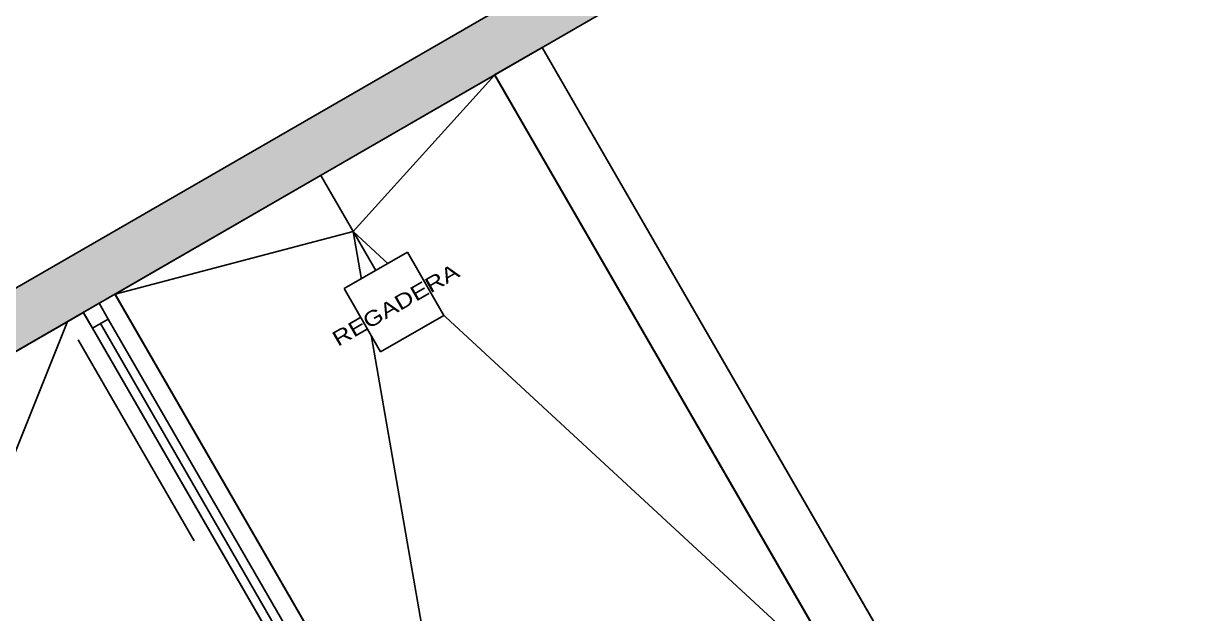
# Model space of a CAD drawing. Header units: metres. Extents: x 1769 to 3632, y 809 to 2652.
# Drawn here: x 2736.456 to 2739.675, y 1807.975 to 1809.589 of the extents above; entities that cross this region are included whole.
import ezdxf

# ---------------------------------------------------------------- set-up
doc = ezdxf.new("R2010")
doc.units = ezdxf.units.M
doc.header["$LTSCALE"] = 10
doc.linetypes.add('HIDDEN', pattern=[9.525, 6.35, -3.175])
doc.layers.add('A-ANNO-NOTE', color=3, linetype='Continuous', lineweight=0)
for name, color, linetype in [('A-ANNO-TEXT', 3, 'Continuous'), ('A-ELEV0', 7, 'Continuous'), ('A-FLOR-LEVL', 2, 'Continuous'), ('A-FURN-FIXD', 8, 'Continuous'), ('A-GLAZ', 150, 'Continuous'), ('A-PROJ+', 1, 'HIDDEN'), ('A-WALL', 6, 'Continuous'), ('A-WALL-PATT', 8, 'Continuous'), ('A_CRISTAL', 150, 'Continuous')]:
    doc.layers.add(name, color=color, linetype=linetype)
doc.styles.add('SANSERIF', font='sanss___.ttf', dxfattribs={"width": 1.2, "height": 0.15})

# ---------------------------------------------------------------- blocks, each defined once
blk = doc.blocks.new('A$C04f0c231')
at = {"ltscale": 0.01}
blk.add_wipeout([(0.0921, 0), (0.0921, 0.2), (0.2921, 0.2), (0.2921, 0)], dxfattribs=at).dxf.layer = 'A-PROJ+'
at = {"layer": 'A-PROJ+', "ltscale": 0.01}
blk.add_line((0.1921, 0.2), (0.1921, 0.5), dxfattribs=at)
blk.add_lwpolyline([(0.0921, 0), (0.0921, 0.2), (0.2921, 0.2), (0.2921, 0)], close=True, dxfattribs=at)
at = {"layer": 'A-ANNO-TEXT', "insert": (0.1922, 0.1114), "char_height": 0.04129, "attachment_point": 2, "style": 'SANSERIF'}
blk.add_mtext_dynamic_manual_height_columns('REGADERA', width=0.3843, gutter_width=6.8554, heights=[0], dxfattribs=at)
blk = doc.blocks.new('*U539')
at = {"layer": 'A-GLAZ', "ltscale": 0.01}
for p, q in [((0.0147224, 0.000025), (0.0165606, 0.000025)), ((0.0147224, 0), (0.0165606, 0)), ((0.0165606, -0.000025), (0.0147224, -0.000025))]:
    blk.add_line(p, q, dxfattribs=at)
for points in [[(0.0146724, -0.000025), (0.0147224, -0.000025), (0.0147224, 0.000025), (0.0146724, 0.000025)], [(0.0166106, -0.000025), (0.0165606, -0.000025), (0.0165606, 0.000025), (0.0166106, 0.000025)]]:
    blk.add_lwpolyline(points, close=True, dxfattribs=at)
blk = doc.blocks.new('RPA')
at = {"layer": 'A-WALL-PATT'}
h = blk.add_hatch(color=256, dxfattribs=at)
h.dxf.hatch_style = 1
h.paths.add_polyline_path([(2745.8002, 1813.5639), (2743.2763, 1813.5639), (2743.2763, 1813.7139), (2745.8002, 1813.7139), (2745.8002, 1815.7426), (2743.4263, 1815.7426), (2743.4263, 1814.5096), (2743.2763, 1814.5096), (2743.2763, 1815.8926), (2760.67, 1815.8926), (2760.67, 1815.7426), (2749.0388, 1815.7418), (2749.0388, 1815.7418), (2749.0383, 1813.793), (2748.8883, 1813.793), (2748.8888, 1815.7418), (2745.9502, 1815.7426), (2745.9502, 1812.1924), (2748.8888, 1812.1918), (2748.8883, 1812.843), (2749.0383, 1812.843), (2749.0388, 1812.0418), (2748.1409, 1812.0424), (2748.1409, 1810.9145), (2747.9909, 1810.9145), (2747.9909, 1812.0424), (2745.9502, 1812.0424), (2745.9502, 1811.4424), (2745.8002, 1811.4424)])
at = {"layer": 'A-FLOR-LEVL', "ltscale": 0.01}
blk.add_line((2754.2964, 1815.742), (2754.2965, 1812.192), dxfattribs=at)
blk.add_lwpolyline([(2754.2964, 1815.7418), (2755.4964, 1815.7418), (2755.4964, 1813.7919), (2754.2964, 1813.7919)], close=True, dxfattribs=at)
at = {"layer": 'A-FURN-FIXD'}
blk.add_lwpolyline([(2752.6464, 1813.7919), (2754.1964, 1813.7919), (2754.1964, 1815.7418), (2752.6464, 1815.7418)], close=True, dxfattribs=at)
for points in [[(2754.1464, 1813.7919), (2752.8741, 1814.7418), (2754.1464, 1815.7418)], [(2755.4964, 1815.7418), (2754.9465, 1815.5642), (2754.2964, 1815.7417)], [(2754.2964, 1813.7919), (2754.9465, 1815.5642), (2755.4964, 1813.7919)]]:
    blk.add_lwpolyline(points, dxfattribs=at)
at = {"layer": 'A-PROJ+', "ltscale": 0.01}
blk.add_lwpolyline([(2754.1464, 1815.7422), (2754.2964, 1815.7422), (2754.2964, 1812.1918), (2754.1464, 1812.1918)], close=True, dxfattribs=at)
at = {"layer": 'A-WALL'}
blk.add_lwpolyline([(2743.2763, 1815.8926), (2760.67, 1815.8926), (2760.67, 1815.7426), (2749.0388, 1815.7418), (2749.0388, 1815.7418), (2749.0388, 1815.7418), (2749.0383, 1813.793), (2748.8883, 1813.793), (2748.8888, 1815.7418)], dxfattribs=at)
blk.add_lwpolyline([(2755.4957, 1815.7425), (2755.6457, 1815.7425), (2755.6457, 1812.1924), (2755.4957, 1812.1924)], close=True, dxfattribs=at)
at = {"layer": 'A_CRISTAL', "lineweight": 5, "xscale": 1000.000000000007, "yscale": 1000.000000000007, "zscale": 1000.000000000007, "rotation": 89.99931507185808}
blk.add_blockref('*U539', (2754.2212, 1799.1315), dxfattribs=at)
at = {"layer": 'A-ANNO-NOTE'}
blk.add_blockref('A$C04f0c231', (2754.7543, 1815.2418), dxfattribs=at)

msp = doc.modelspace()

# ---------------------------------------------------------------- block references
at = {"layer": 'A-ELEV0', "ltscale": 0.01, "rotation": 29.99800635700696}
msp.add_blockref('RPA', (1259.184, -1140.7268), dxfattribs=at)

# ---------------------------------------------------------------- next in the draw order: linework, layer by layer
at = {"layer": 'A-ANNO-NOTE'}
msp.add_line((2739.6496, 1806.4496), (2737.8745, 1809.5237), dxfattribs=at)

doc.saveas('drawing.dxf')
